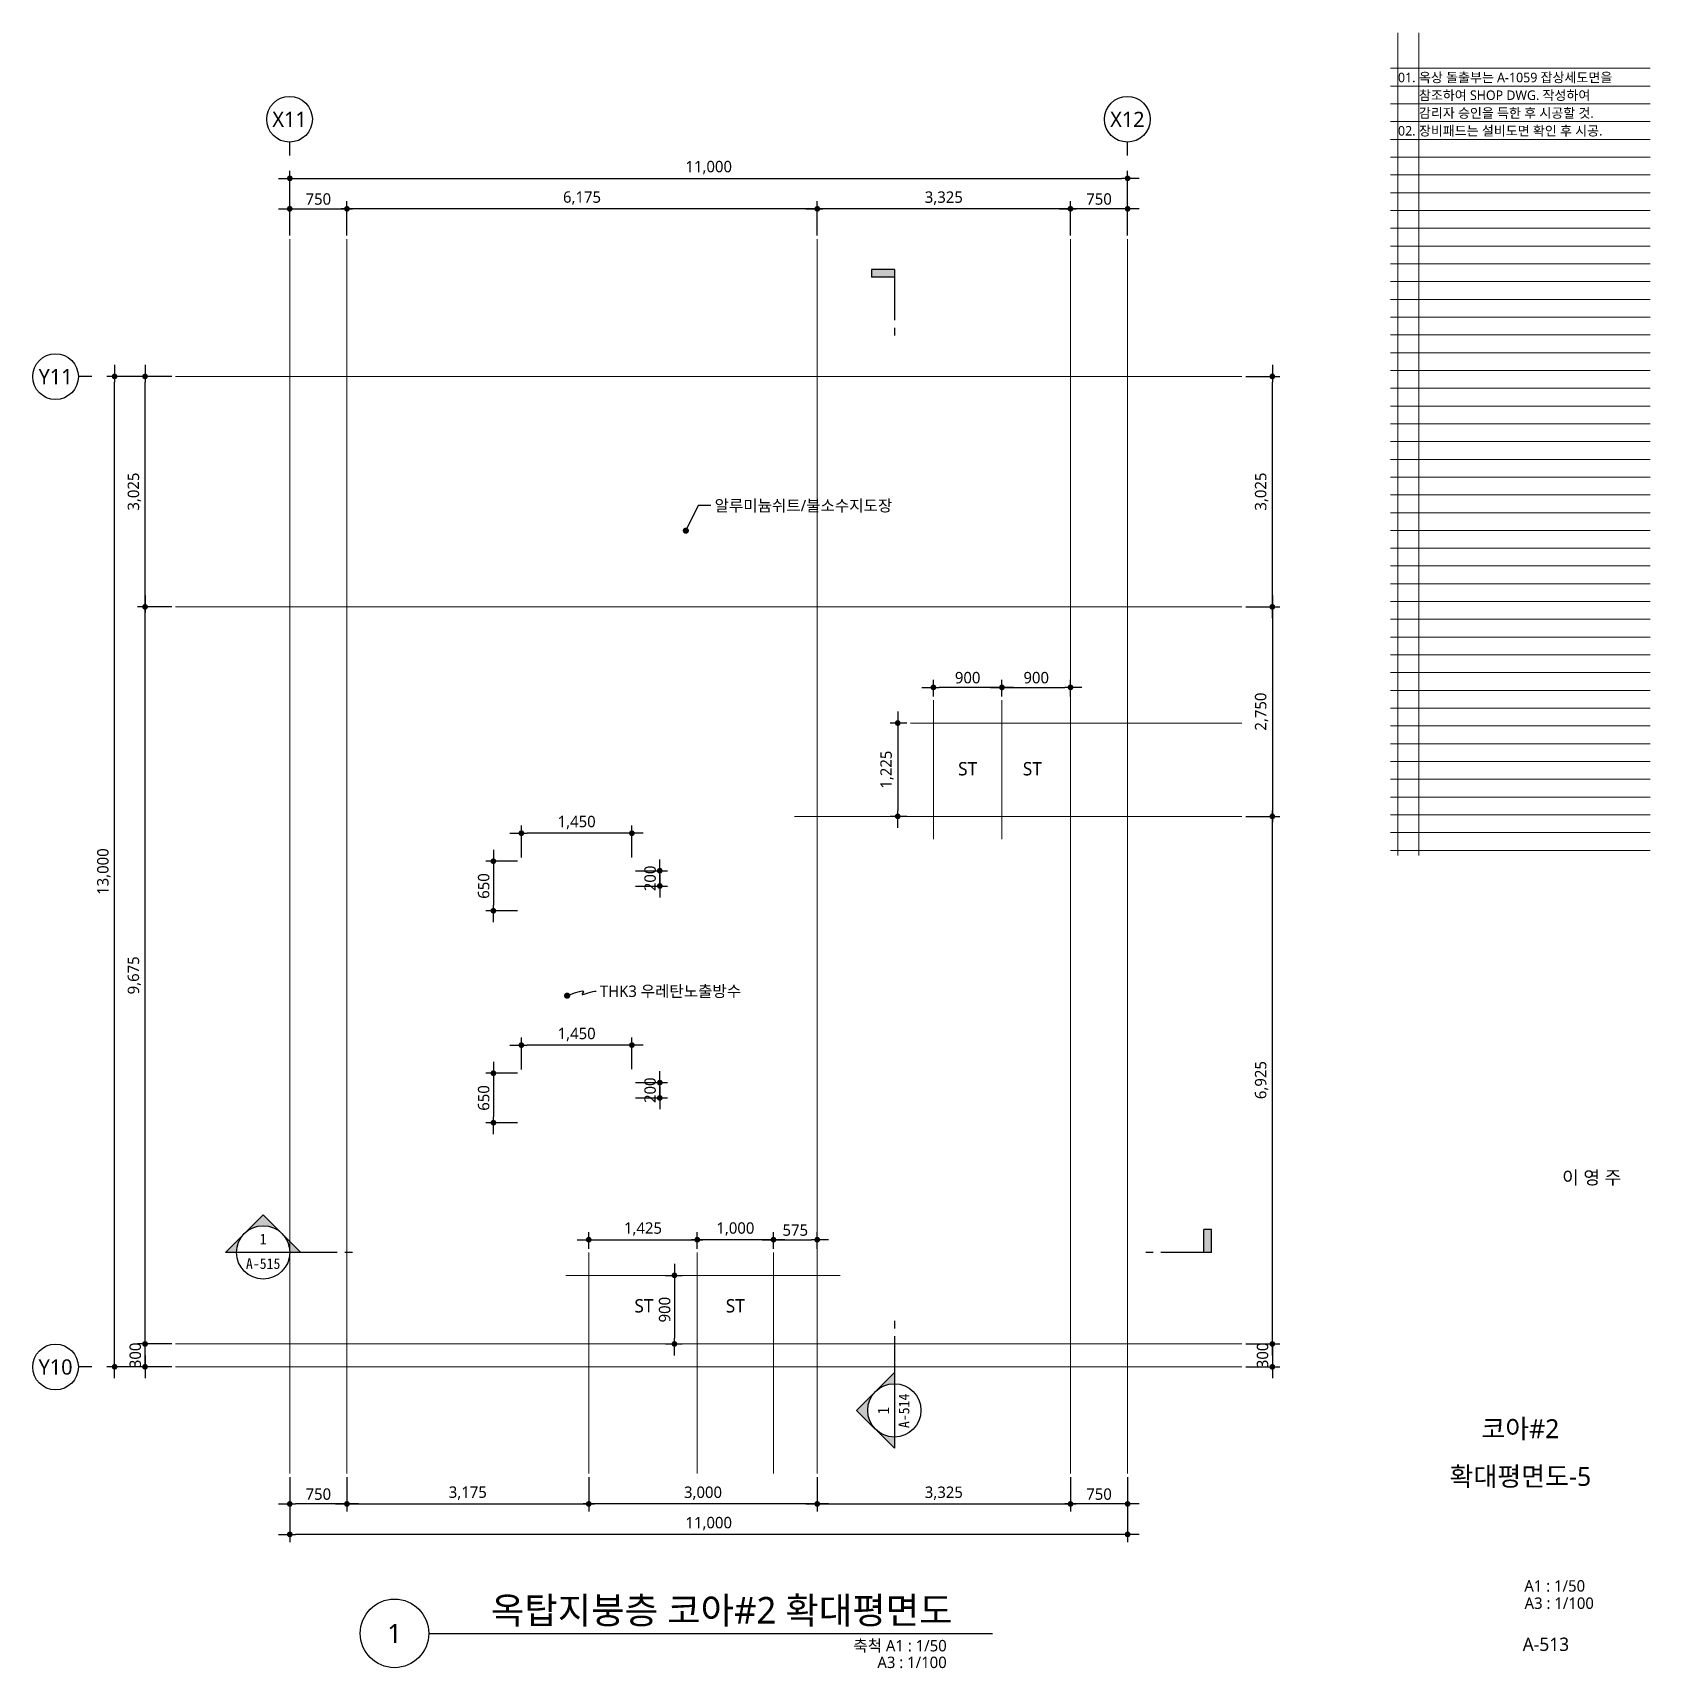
# Model space of a CAD drawing. Header units: millimetres. Extents: x 3320976 to 3527701, y 1183647 to 1243117.
# Drawn here: x 3506464 to 3527701, y 1183647 to 1205117 of the extents above; entities that cross this region are included whole.
import ezdxf
from ezdxf.enums import TextEntityAlignment as Align

# ---------------------------------------------------------------- set-up
doc = ezdxf.new("R2010")
doc.units = ezdxf.units.MM
doc.header["$MEASUREMENT"] = 0
doc.linetypes.add('CEN', pattern=[62, 60, -1, 0, -1])
doc.layers.get('0').update_dxf_attribs({"linetype": 'CONTINUOUS'})
for name, color, linetype, lineweight in [('A-AXIS-BUBL', 7, 'CONTINUOUS', 25), ('A-BORD-TEXT', 3, 'CONTINUOUS', 25), ('A-CNTL', 1, 'CEN', 15), ('A-DIMS', 7, 'CONTINUOUS', 25), ('A-MKXS-LEAD', 7, 'CONTINUOUS', 25), ('A-MKXS-MAK1', 3, 'CONTINUOUS', 25), ('A-MKXS-TEXT1', 3, 'CONTINUOUS', 25), ('A-MKXS-TEXT2', 7, 'CONTINUOUS', 25), ('A-MKXX-NAME', 3, 'CONTINUOUS', 25), ('A-XXXX-SYMB', 7, 'CONTINUOUS', 25), ('A-XXXX-TXT1', 3, 'CONTINUOUS', 25), ('A-XXXX-TXT2', 3, 'CONTINUOUS', 25)]:
    doc.layers.add(name, color=color, linetype=linetype, lineweight=lineweight)
doc.layers.add('A-XXXX-NPLT', color=144, linetype='CONTINUOUS', lineweight=15, plot=False)
doc.styles.add('HY울릉도L', font='')
doc.styles.add('돋움체', font='')
doc.styles.add('맑은 고딕', font='malgun.ttf')
doc.styles.add('맑은고딕', font='malgun.ttf')
doc.styles.get('HY울릉도L').set_extended_font_data('HYwulM')
doc.styles.get('돋움체').set_extended_font_data('DotumChe')
doc.dimstyles.new('CDIM', dxfattribs={"dimtxt": 3, "dimasz": 1.5, "dimexe": 2, "dimexo": 1, "dimgap": 1, "dimtad": 1, "dimdec": 0, "dimrnd": 0.5, "dimzin": 0, "dimdsep": 32, "dimlunit": 6, "dimtxsty": 'HY울릉도L', "dimblk1": '_CIDOT', "dimblk2": '_CIDOT', "dimsah": 1, "dimcen": 5.5, "dimclrd": 2, "dimclre": 2, "dimclrt": 7, "dimadec": 0, "dimazin": 0, "dimtfac": 1, "dimtdec": 0, "dimtix": 1, "dimtmove": 2, "dimatfit": 1, "dimldrblk": '_CIDOT', "dimfxl": 1, "dimtolj": 1, "dimtzin": 0, "dimlwd": -1, "dimarcsym": 0})

# ---------------------------------------------------------------- blocks, each defined once
blk = doc.blocks.new('_CIDOT')
at = {"color": 0, "linetype": 'ByBlock'}
blk.add_line((2, 0), (-1, 0), dxfattribs=at)
at = {"color": 0, "linetype": 'ByBlock', "const_width": 0.5}
blk.add_lwpolyline([(-0.25, 0, 1), (0.25, 0, 1)], format="xyb", close=True, dxfattribs=at)
blk = doc.blocks.new('*D541')
at = {"layer": 'A-DIMS', "lineweight": -2, "transparency": 16777216}
for p, q in [((3515189, 1189155), (3515189, 1189373)), ((3516189, 1189155), (3516189, 1189373))]:
    blk.add_line(p, q, dxfattribs=at)
at = {"layer": 'A-DIMS', "transparency": 16777216}
blk.add_line((3516114, 1189273), (3515264, 1189273), dxfattribs=at)
at = {"layer": 'A-DIMS', "transparency": 16777216, "xscale": 75, "yscale": 75, "zscale": 75, "rotation": 180}
blk.add_blockref('_CIDOT', (3515189, 1189273), dxfattribs=at)
at = {"layer": 'A-DIMS', "transparency": 16777216, "xscale": 75, "yscale": 75, "zscale": 75}
blk.add_blockref('_CIDOT', (3516189, 1189273), dxfattribs=at)
at = {"layer": 'A-DIMS', "color": 3, "transparency": 16777216, "insert": (3515689, 1189413), "char_height": 150, "attachment_point": 5, "style": '맑은고딕'}
blk.add_mtext('\\A1;1,000', dxfattribs=at)
blk = doc.blocks.new('*D542')
at = {"layer": 'A-DIMS', "lineweight": -2, "transparency": 16777216}
for p, q in [((3513764, 1189155), (3513764, 1189373)), ((3515189, 1189155), (3515189, 1189373))]:
    blk.add_line(p, q, dxfattribs=at)
at = {"layer": 'A-DIMS', "transparency": 16777216}
blk.add_line((3513839, 1189273), (3515114, 1189273), dxfattribs=at)
at = {"layer": 'A-DIMS', "transparency": 16777216, "xscale": 75, "yscale": 75, "zscale": 75, "rotation": 180}
blk.add_blockref('_CIDOT', (3513764, 1189273), dxfattribs=at)
at = {"layer": 'A-DIMS', "transparency": 16777216, "xscale": 75, "yscale": 75, "zscale": 75}
blk.add_blockref('_CIDOT', (3515189, 1189273), dxfattribs=at)
at = {"layer": 'A-DIMS', "color": 3, "transparency": 16777216, "insert": (3514476, 1189413), "char_height": 150, "attachment_point": 5, "style": '맑은고딕'}
blk.add_mtext('\\A1;1,425', dxfattribs=at)
blk = doc.blocks.new('*D543')
at = {"layer": 'A-DIMS', "lineweight": -2, "transparency": 16777216}
for p, q in [((3516189, 1189155), (3516189, 1189373)), ((3516764, 1189155), (3516764, 1189373))]:
    blk.add_line(p, q, dxfattribs=at)
at = {"layer": 'A-DIMS', "transparency": 16777216}
blk.add_line((3516264, 1189273), (3516689, 1189273), dxfattribs=at)
at = {"layer": 'A-DIMS', "transparency": 16777216, "xscale": 75, "yscale": 75, "zscale": 75, "rotation": 180}
blk.add_blockref('_CIDOT', (3516189, 1189273), dxfattribs=at)
at = {"layer": 'A-DIMS', "transparency": 16777216, "xscale": 75, "yscale": 75, "zscale": 75}
blk.add_blockref('_CIDOT', (3516764, 1189273), dxfattribs=at)
at = {"layer": 'A-DIMS', "color": 3, "transparency": 16777216, "insert": (3516476, 1189399), "char_height": 150, "attachment_point": 5, "style": '맑은고딕'}
blk.add_mtext('\\A1;575', dxfattribs=at)
blk = doc.blocks.new('*D544')
at = {"layer": 'A-DIMS', "lineweight": -2, "transparency": 16777216}
for p, q in [((3518289, 1196405), (3518289, 1196623)), ((3519189, 1196405), (3519189, 1196623))]:
    blk.add_line(p, q, dxfattribs=at)
at = {"layer": 'A-DIMS', "transparency": 16777216}
blk.add_line((3519114, 1196523), (3518364, 1196523), dxfattribs=at)
at = {"layer": 'A-DIMS', "transparency": 16777216, "xscale": 75, "yscale": 75, "zscale": 75, "rotation": 180}
blk.add_blockref('_CIDOT', (3518289, 1196523), dxfattribs=at)
at = {"layer": 'A-DIMS', "transparency": 16777216, "xscale": 75, "yscale": 75, "zscale": 75}
blk.add_blockref('_CIDOT', (3519189, 1196523), dxfattribs=at)
at = {"layer": 'A-DIMS', "color": 3, "transparency": 16777216, "insert": (3518739, 1196650), "char_height": 150, "attachment_point": 5, "style": '맑은고딕'}
blk.add_mtext('\\A1;900', dxfattribs=at)
blk = doc.blocks.new('*D545')
at = {"layer": 'A-DIMS', "lineweight": -2, "transparency": 16777216}
for p, q in [((3519189, 1196405), (3519189, 1196623)), ((3520089, 1196405), (3520089, 1196623))]:
    blk.add_line(p, q, dxfattribs=at)
at = {"layer": 'A-DIMS', "transparency": 16777216}
blk.add_line((3519264, 1196523), (3520014, 1196523), dxfattribs=at)
at = {"layer": 'A-DIMS', "transparency": 16777216, "xscale": 75, "yscale": 75, "zscale": 75, "rotation": 180}
blk.add_blockref('_CIDOT', (3519189, 1196523), dxfattribs=at)
at = {"layer": 'A-DIMS', "transparency": 16777216, "xscale": 75, "yscale": 75, "zscale": 75}
blk.add_blockref('_CIDOT', (3520089, 1196523), dxfattribs=at)
at = {"layer": 'A-DIMS', "color": 3, "transparency": 16777216, "insert": (3519639, 1196650), "char_height": 150, "attachment_point": 5, "style": '맑은고딕'}
blk.add_mtext('\\A1;900', dxfattribs=at)
blk = doc.blocks.new('*D546')
at = {"layer": 'A-DIMS', "lineweight": -2, "transparency": 16777216}
for p, q in [((3517939, 1196055), (3517721, 1196055)), ((3517939, 1194830), (3517721, 1194830))]:
    blk.add_line(p, q, dxfattribs=at)
at = {"layer": 'A-DIMS', "transparency": 16777216}
blk.add_line((3517821, 1195980), (3517821, 1194905), dxfattribs=at)
at = {"layer": 'A-DIMS', "transparency": 16777216, "xscale": 75, "yscale": 75, "zscale": 75}
for p, rotation in [((3517821, 1196055), 90), ((3517821, 1194830), 270)]:
    blk.add_blockref('_CIDOT', p, dxfattribs=dict(at, rotation=rotation))
at = {"layer": 'A-DIMS', "color": 3, "transparency": 16777216, "insert": (3517681, 1195443), "char_height": 150, "attachment_point": 5, "rotation": 90, "style": '맑은고딕'}
blk.add_mtext('\\A1;1,225', dxfattribs=at)
blk = doc.blocks.new('*D547')
at = {"layer": 'A-DIMS', "lineweight": -2, "transparency": 16777216}
for p, q in [((3514771, 1188805), (3514989, 1188805)), ((3514771, 1187905), (3514989, 1187905))]:
    blk.add_line(p, q, dxfattribs=at)
at = {"layer": 'A-DIMS', "transparency": 16777216}
blk.add_line((3514889, 1188730), (3514889, 1187980), dxfattribs=at)
at = {"layer": 'A-DIMS', "transparency": 16777216, "xscale": 75, "yscale": 75, "zscale": 75}
for p, rotation in [((3514889, 1188805), 90), ((3514889, 1187905), 270)]:
    blk.add_blockref('_CIDOT', p, dxfattribs=dict(at, rotation=rotation))
at = {"layer": 'A-DIMS', "color": 3, "transparency": 16777216, "insert": (3514761, 1188355), "char_height": 150, "attachment_point": 5, "rotation": 90, "style": '맑은고딕'}
blk.add_mtext('\\A1;900', dxfattribs=at)
blk = doc.blocks.new('CORE 2- 단면')
at = {"layer": 'A-MKXS-MAK1'}
h = blk.add_hatch(color=256, dxfattribs=at)
h.paths.add_polyline_path([(5095, 12859), (4847, 12611, 0.414214), (4847, 13106)])
h.paths.add_polyline_path([(4847, 12611), (4600, 12364), (4600, 12509, 0.198912)])
h.paths.add_polyline_path([(4847, 13106, 0.198912), (4600, 13209), (4600, 13354)])
for points in [[(537, 10486), (437, 10486), (437, 10786), (537, 10786)], [(4900, -2015), (4900, -2115), (4600, -2115), (4600, -2015)]]:
    blk.add_hatch(color=256, dxfattribs=at).paths.add_polyline_path(points)
h = blk.add_hatch(color=256, dxfattribs=at)
h.paths.add_polyline_path([(12887, 10291), (12639, 10538, 0.414214), (13134, 10538)])
h.paths.add_polyline_path([(12639, 10538), (12392, 10786), (12537, 10786, 0.198912)])
h.paths.add_polyline_path([(13134, 10538, 0.198912), (13237, 10786), (13382, 10786)])
for p, q in [((4600, 13354), (5095, 12859)), ((4600, 11886), (4600, 13354)), ((4600, 12364), (5095, 12859)), ((4600, 11686), (4600, 11786)), ((437, 10786), (1100, 10786)), ((437, 10786), (437, 10486)), ((537, 10786), (537, 10486)), ((1200, 10786), (1300, 10786)), ((11714, 10786), (11814, 10786)), ((11914, 10786), (13382, 10786)), ((12392, 10786), (12887, 10291)), ((13382, 10786), (12887, 10291)), ((437, 10486), (537, 10486)), ((4600, -1352), (4600, -1252)), ((4600, -2115), (4600, -1452)), ((4600, -2015), (4900, -2015)), ((4600, -2115), (4900, -2115)), ((4900, -2115), (4900, -2015))]:
    blk.add_line(p, q, dxfattribs=at)
for centre in [(4600, 12859), (12887, 10786)]:
    blk.add_circle(centre, 350, dxfattribs=at)
at = {"layer": 'A-MKXS-TEXT2', "style": '돋움체'}
for s, height, rotation, p in [('A-514', 140, 270, (4472, 12866)), ('1', 150, 270, (4744, 12863)), ('A-515', 140, 180, (12887, 10934)), ('1', 140, 180, (12887, 10611))]:
    blk.add_text(s, height=height, rotation=rotation, dxfattribs=at).set_placement(p, align=Align.MIDDLE)
blk = doc.blocks.new('*D566')
at = {"layer": 'A-DIMS', "lineweight": -2, "transparency": 16777216}
for p, q in [((3509839, 1202455), (3509839, 1203305)), ((3520839, 1202455), (3520839, 1203305))]:
    blk.add_line(p, q, dxfattribs=at)
at = {"layer": 'A-DIMS', "transparency": 16777216}
blk.add_line((3509914, 1203205), (3520764, 1203205), dxfattribs=at)
at = {"layer": 'A-DIMS', "transparency": 16777216, "xscale": 75, "yscale": 75, "zscale": 75, "rotation": 180}
blk.add_blockref('_CIDOT', (3509839, 1203205), dxfattribs=at)
at = {"layer": 'A-DIMS', "transparency": 16777216, "xscale": 75, "yscale": 75, "zscale": 75}
blk.add_blockref('_CIDOT', (3520839, 1203205), dxfattribs=at)
at = {"layer": 'A-DIMS', "color": 3, "transparency": 16777216, "insert": (3515339, 1203346), "char_height": 150, "attachment_point": 5, "style": '맑은고딕'}
blk.add_mtext('\\A1;11,000', dxfattribs=at)
blk = doc.blocks.new('*D567')
at = {"layer": 'A-DIMS', "lineweight": -2, "transparency": 16777216}
for p, q in [((3509839, 1202455), (3509839, 1202905)), ((3510589, 1202455), (3510589, 1202905))]:
    blk.add_line(p, q, dxfattribs=at)
at = {"layer": 'A-DIMS', "transparency": 16777216}
blk.add_line((3509914, 1202805), (3510514, 1202805), dxfattribs=at)
at = {"layer": 'A-DIMS', "transparency": 16777216, "xscale": 75, "yscale": 75, "zscale": 75, "rotation": 180}
blk.add_blockref('_CIDOT', (3509839, 1202805), dxfattribs=at)
at = {"layer": 'A-DIMS', "transparency": 16777216, "xscale": 75, "yscale": 75, "zscale": 75}
blk.add_blockref('_CIDOT', (3510589, 1202805), dxfattribs=at)
at = {"layer": 'A-DIMS', "color": 3, "transparency": 16777216, "insert": (3510214, 1202933), "char_height": 150, "attachment_point": 5, "style": '맑은고딕'}
blk.add_mtext('\\A1;750', dxfattribs=at)
blk = doc.blocks.new('*D568')
at = {"layer": 'A-DIMS', "lineweight": -2, "transparency": 16777216}
for p, q in [((3508289, 1200605), (3507439, 1200605)), ((3508289, 1187605), (3507439, 1187605))]:
    blk.add_line(p, q, dxfattribs=at)
at = {"layer": 'A-DIMS', "transparency": 16777216}
blk.add_line((3507539, 1187680), (3507539, 1200530), dxfattribs=at)
at = {"layer": 'A-DIMS', "transparency": 16777216, "xscale": 75, "yscale": 75, "zscale": 75}
for p, rotation in [((3507539, 1200605), 90), ((3507539, 1187605), 270)]:
    blk.add_blockref('_CIDOT', p, dxfattribs=dict(at, rotation=rotation))
at = {"layer": 'A-DIMS', "color": 3, "transparency": 16777216, "insert": (3507398, 1194105), "char_height": 150, "attachment_point": 5, "rotation": 90, "style": '맑은고딕'}
blk.add_mtext('\\A1;13,000', dxfattribs=at)
blk = doc.blocks.new('*D569')
at = {"layer": 'A-DIMS', "lineweight": -2, "transparency": 16777216}
for p, q in [((3522389, 1200605), (3522839, 1200605)), ((3522389, 1197580), (3522839, 1197580))]:
    blk.add_line(p, q, dxfattribs=at)
at = {"layer": 'A-DIMS', "transparency": 16777216}
blk.add_line((3522739, 1197655), (3522739, 1200530), dxfattribs=at)
at = {"layer": 'A-DIMS', "transparency": 16777216, "xscale": 75, "yscale": 75, "zscale": 75}
for p, rotation in [((3522739, 1200605), 90), ((3522739, 1197580), 270)]:
    blk.add_blockref('_CIDOT', p, dxfattribs=dict(at, rotation=rotation))
at = {"layer": 'A-DIMS', "color": 3, "transparency": 16777216, "insert": (3522599, 1199093), "char_height": 150, "attachment_point": 5, "rotation": 90, "style": '맑은고딕'}
blk.add_mtext('\\A1;3,025', dxfattribs=at)
blk = doc.blocks.new('*D570')
at = {"layer": 'A-DIMS', "lineweight": -2, "transparency": 16777216}
for p, q in [((3508289, 1187905), (3507839, 1187905)), ((3508289, 1187605), (3507839, 1187605))]:
    blk.add_line(p, q, dxfattribs=at)
at = {"layer": 'A-DIMS', "transparency": 16777216}
for p, q in [((3507939, 1187980), (3507939, 1188055)), ((3507939, 1187605), (3507939, 1187905)), ((3507939, 1187530), (3507939, 1187455))]:
    blk.add_line(p, q, dxfattribs=at)
at = {"layer": 'A-DIMS', "transparency": 16777216, "xscale": 75, "yscale": 75, "zscale": 75}
for p, rotation in [((3507939, 1187905), 270), ((3507939, 1187605), 90)]:
    blk.add_blockref('_CIDOT', p, dxfattribs=dict(at, rotation=rotation))
at = {"layer": 'A-DIMS', "color": 3, "transparency": 16777216, "insert": (3507811, 1187755), "char_height": 150, "attachment_point": 5, "rotation": 90, "style": '맑은고딕'}
blk.add_mtext('\\A1;300', dxfattribs=at)
blk = doc.blocks.new('*D571')
at = {"layer": 'A-DIMS', "lineweight": -2, "transparency": 16777216}
for p, q in [((3508289, 1200605), (3507839, 1200605)), ((3508289, 1197580), (3507839, 1197580))]:
    blk.add_line(p, q, dxfattribs=at)
at = {"layer": 'A-DIMS', "transparency": 16777216}
blk.add_line((3507939, 1197655), (3507939, 1200530), dxfattribs=at)
at = {"layer": 'A-DIMS', "transparency": 16777216, "xscale": 75, "yscale": 75, "zscale": 75}
for p, rotation in [((3507939, 1200605), 90), ((3507939, 1197580), 270)]:
    blk.add_blockref('_CIDOT', p, dxfattribs=dict(at, rotation=rotation))
at = {"layer": 'A-DIMS', "color": 3, "transparency": 16777216, "insert": (3507799, 1199093), "char_height": 150, "attachment_point": 5, "rotation": 90, "style": '맑은고딕'}
blk.add_mtext('\\A1;3,025', dxfattribs=at)
blk = doc.blocks.new('*D572')
at = {"layer": 'A-DIMS', "lineweight": -2, "transparency": 16777216}
for p, q in [((3509839, 1186155), (3509839, 1185705)), ((3510589, 1186155), (3510589, 1185705))]:
    blk.add_line(p, q, dxfattribs=at)
at = {"layer": 'A-DIMS', "transparency": 16777216}
blk.add_line((3510514, 1185805), (3509914, 1185805), dxfattribs=at)
at = {"layer": 'A-DIMS', "transparency": 16777216, "xscale": 75, "yscale": 75, "zscale": 75, "rotation": 180}
blk.add_blockref('_CIDOT', (3509839, 1185805), dxfattribs=at)
at = {"layer": 'A-DIMS', "transparency": 16777216, "xscale": 75, "yscale": 75, "zscale": 75}
blk.add_blockref('_CIDOT', (3510589, 1185805), dxfattribs=at)
at = {"layer": 'A-DIMS', "color": 3, "transparency": 16777216, "insert": (3510214, 1185933), "char_height": 150, "attachment_point": 5, "style": '맑은고딕'}
blk.add_mtext('\\A1;750', dxfattribs=at)
blk = doc.blocks.new('*D573')
at = {"layer": 'A-DIMS', "lineweight": -2, "transparency": 16777216}
for p, q in [((3520089, 1186155), (3520089, 1185705)), ((3520839, 1186155), (3520839, 1185705))]:
    blk.add_line(p, q, dxfattribs=at)
at = {"layer": 'A-DIMS', "transparency": 16777216}
blk.add_line((3520764, 1185805), (3520164, 1185805), dxfattribs=at)
at = {"layer": 'A-DIMS', "transparency": 16777216, "xscale": 75, "yscale": 75, "zscale": 75, "rotation": 180}
blk.add_blockref('_CIDOT', (3520089, 1185805), dxfattribs=at)
at = {"layer": 'A-DIMS', "transparency": 16777216, "xscale": 75, "yscale": 75, "zscale": 75}
blk.add_blockref('_CIDOT', (3520839, 1185805), dxfattribs=at)
at = {"layer": 'A-DIMS', "color": 3, "transparency": 16777216, "insert": (3520464, 1185933), "char_height": 150, "attachment_point": 5, "style": '맑은고딕'}
blk.add_mtext('\\A1;750', dxfattribs=at)
blk = doc.blocks.new('*D574')
at = {"layer": 'A-DIMS', "lineweight": -2, "transparency": 16777216}
for p, q in [((3516764, 1186155), (3516764, 1185705)), ((3520089, 1186155), (3520089, 1185705))]:
    blk.add_line(p, q, dxfattribs=at)
at = {"layer": 'A-DIMS', "transparency": 16777216}
blk.add_line((3516839, 1185805), (3520014, 1185805), dxfattribs=at)
at = {"layer": 'A-DIMS', "transparency": 16777216, "xscale": 75, "yscale": 75, "zscale": 75, "rotation": 180}
blk.add_blockref('_CIDOT', (3516764, 1185805), dxfattribs=at)
at = {"layer": 'A-DIMS', "transparency": 16777216, "xscale": 75, "yscale": 75, "zscale": 75}
blk.add_blockref('_CIDOT', (3520089, 1185805), dxfattribs=at)
at = {"layer": 'A-DIMS', "color": 3, "transparency": 16777216, "insert": (3518426, 1185945), "char_height": 150, "attachment_point": 5, "style": '맑은고딕'}
blk.add_mtext('\\A1;3,325', dxfattribs=at)
blk = doc.blocks.new('*D575')
at = {"layer": 'A-DIMS', "lineweight": -2, "transparency": 16777216}
for p, q in [((3510589, 1186155), (3510589, 1185705)), ((3513764, 1186155), (3513764, 1185705))]:
    blk.add_line(p, q, dxfattribs=at)
at = {"layer": 'A-DIMS', "transparency": 16777216}
blk.add_line((3510664, 1185805), (3513689, 1185805), dxfattribs=at)
at = {"layer": 'A-DIMS', "transparency": 16777216, "xscale": 75, "yscale": 75, "zscale": 75, "rotation": 180}
blk.add_blockref('_CIDOT', (3510589, 1185805), dxfattribs=at)
at = {"layer": 'A-DIMS', "transparency": 16777216, "xscale": 75, "yscale": 75, "zscale": 75}
blk.add_blockref('_CIDOT', (3513764, 1185805), dxfattribs=at)
at = {"layer": 'A-DIMS', "color": 3, "transparency": 16777216, "insert": (3512176, 1185946), "char_height": 150, "attachment_point": 5, "style": '맑은고딕'}
blk.add_mtext('\\A1;3,175', dxfattribs=at)
blk = doc.blocks.new('*D576')
at = {"layer": 'A-DIMS', "lineweight": -2, "transparency": 16777216}
for p, q in [((3522389, 1197580), (3522839, 1197580)), ((3522389, 1194830), (3522839, 1194830))]:
    blk.add_line(p, q, dxfattribs=at)
at = {"layer": 'A-DIMS', "transparency": 16777216}
blk.add_line((3522739, 1197505), (3522739, 1194905), dxfattribs=at)
at = {"layer": 'A-DIMS', "transparency": 16777216, "xscale": 75, "yscale": 75, "zscale": 75}
for p, rotation in [((3522739, 1197580), 90), ((3522739, 1194830), 270)]:
    blk.add_blockref('_CIDOT', p, dxfattribs=dict(at, rotation=rotation))
at = {"layer": 'A-DIMS', "color": 3, "transparency": 16777216, "insert": (3522599, 1196205), "char_height": 150, "attachment_point": 5, "rotation": 90, "style": '맑은고딕'}
blk.add_mtext('\\A1;2,750', dxfattribs=at)
blk = doc.blocks.new('*D577')
at = {"layer": 'A-DIMS', "lineweight": -2, "transparency": 16777216}
for p, q in [((3522389, 1194830), (3522839, 1194830)), ((3522389, 1187905), (3522839, 1187905))]:
    blk.add_line(p, q, dxfattribs=at)
at = {"layer": 'A-DIMS', "transparency": 16777216}
blk.add_line((3522739, 1187980), (3522739, 1194755), dxfattribs=at)
at = {"layer": 'A-DIMS', "transparency": 16777216, "xscale": 75, "yscale": 75, "zscale": 75}
for p, rotation in [((3522739, 1194830), 90), ((3522739, 1187905), 270)]:
    blk.add_blockref('_CIDOT', p, dxfattribs=dict(at, rotation=rotation))
at = {"layer": 'A-DIMS', "color": 3, "transparency": 16777216, "insert": (3522599, 1191368), "char_height": 150, "attachment_point": 5, "rotation": 90, "style": '맑은고딕'}
blk.add_mtext('\\A1;6,925', dxfattribs=at)
blk = doc.blocks.new('*D578')
at = {"layer": 'A-DIMS', "lineweight": -2, "transparency": 16777216}
for p, q in [((3522389, 1187905), (3522839, 1187905)), ((3522389, 1187605), (3522839, 1187605))]:
    blk.add_line(p, q, dxfattribs=at)
at = {"layer": 'A-DIMS', "transparency": 16777216}
for p, q in [((3522739, 1187980), (3522739, 1188055)), ((3522739, 1187905), (3522739, 1187605)), ((3522739, 1187530), (3522739, 1187455))]:
    blk.add_line(p, q, dxfattribs=at)
at = {"layer": 'A-DIMS', "transparency": 16777216, "xscale": 75, "yscale": 75, "zscale": 75}
for p, rotation in [((3522739, 1187905), 270), ((3522739, 1187605), 90)]:
    blk.add_blockref('_CIDOT', p, dxfattribs=dict(at, rotation=rotation))
at = {"layer": 'A-DIMS', "color": 3, "transparency": 16777216, "insert": (3522611, 1187755), "char_height": 150, "attachment_point": 5, "rotation": 90, "style": '맑은고딕'}
blk.add_mtext('\\A1;300', dxfattribs=at)
blk = doc.blocks.new('*D579')
at = {"layer": 'A-DIMS', "lineweight": -2, "transparency": 16777216}
for p, q in [((3508289, 1197580), (3507839, 1197580)), ((3508289, 1187905), (3507839, 1187905))]:
    blk.add_line(p, q, dxfattribs=at)
at = {"layer": 'A-DIMS', "transparency": 16777216}
blk.add_line((3507939, 1187980), (3507939, 1197505), dxfattribs=at)
at = {"layer": 'A-DIMS', "transparency": 16777216, "xscale": 75, "yscale": 75, "zscale": 75}
for p, rotation in [((3507939, 1197580), 90), ((3507939, 1187905), 270)]:
    blk.add_blockref('_CIDOT', p, dxfattribs=dict(at, rotation=rotation))
at = {"layer": 'A-DIMS', "color": 3, "transparency": 16777216, "insert": (3507799, 1192743), "char_height": 150, "attachment_point": 5, "rotation": 90, "style": '맑은고딕'}
blk.add_mtext('\\A1;9,675', dxfattribs=at)
blk = doc.blocks.new('*D580')
at = {"layer": 'A-DIMS', "lineweight": -2, "transparency": 16777216}
for p, q in [((3513764, 1186155), (3513764, 1185705)), ((3516764, 1186155), (3516764, 1185705))]:
    blk.add_line(p, q, dxfattribs=at)
at = {"layer": 'A-DIMS', "transparency": 16777216}
blk.add_line((3516689, 1185805), (3513839, 1185805), dxfattribs=at)
at = {"layer": 'A-DIMS', "transparency": 16777216, "xscale": 75, "yscale": 75, "zscale": 75, "rotation": 180}
blk.add_blockref('_CIDOT', (3513764, 1185805), dxfattribs=at)
at = {"layer": 'A-DIMS', "transparency": 16777216, "xscale": 75, "yscale": 75, "zscale": 75}
blk.add_blockref('_CIDOT', (3516764, 1185805), dxfattribs=at)
at = {"layer": 'A-DIMS', "color": 3, "transparency": 16777216, "insert": (3515264, 1185945), "char_height": 150, "attachment_point": 5, "style": '맑은고딕'}
blk.add_mtext('\\A1;3,000', dxfattribs=at)
blk = doc.blocks.new('*D581')
at = {"layer": 'A-DIMS', "lineweight": -2, "transparency": 16777216}
for p, q in [((3520089, 1202455), (3520089, 1202905)), ((3520839, 1202455), (3520839, 1202905))]:
    blk.add_line(p, q, dxfattribs=at)
at = {"layer": 'A-DIMS', "transparency": 16777216}
blk.add_line((3520764, 1202805), (3520164, 1202805), dxfattribs=at)
at = {"layer": 'A-DIMS', "transparency": 16777216, "xscale": 75, "yscale": 75, "zscale": 75, "rotation": 180}
blk.add_blockref('_CIDOT', (3520089, 1202805), dxfattribs=at)
at = {"layer": 'A-DIMS', "transparency": 16777216, "xscale": 75, "yscale": 75, "zscale": 75}
blk.add_blockref('_CIDOT', (3520839, 1202805), dxfattribs=at)
at = {"layer": 'A-DIMS', "color": 3, "transparency": 16777216, "insert": (3520464, 1202933), "char_height": 150, "attachment_point": 5, "style": '맑은고딕'}
blk.add_mtext('\\A1;750', dxfattribs=at)
blk = doc.blocks.new('*D582')
at = {"layer": 'A-DIMS', "lineweight": -2, "transparency": 16777216}
for p, q in [((3516764, 1202455), (3516764, 1202905)), ((3520089, 1202455), (3520089, 1202905))]:
    blk.add_line(p, q, dxfattribs=at)
at = {"layer": 'A-DIMS', "transparency": 16777216}
blk.add_line((3520014, 1202805), (3516839, 1202805), dxfattribs=at)
at = {"layer": 'A-DIMS', "transparency": 16777216, "xscale": 75, "yscale": 75, "zscale": 75, "rotation": 180}
blk.add_blockref('_CIDOT', (3516764, 1202805), dxfattribs=at)
at = {"layer": 'A-DIMS', "transparency": 16777216, "xscale": 75, "yscale": 75, "zscale": 75}
blk.add_blockref('_CIDOT', (3520089, 1202805), dxfattribs=at)
at = {"layer": 'A-DIMS', "color": 3, "transparency": 16777216, "insert": (3518426, 1202945), "char_height": 150, "attachment_point": 5, "style": '맑은고딕'}
blk.add_mtext('\\A1;3,325', dxfattribs=at)
blk = doc.blocks.new('*D583')
at = {"layer": 'A-DIMS', "lineweight": -2, "transparency": 16777216}
for p, q in [((3510589, 1202455), (3510589, 1202905)), ((3516764, 1202455), (3516764, 1202905))]:
    blk.add_line(p, q, dxfattribs=at)
at = {"layer": 'A-DIMS', "transparency": 16777216}
blk.add_line((3516689, 1202805), (3510664, 1202805), dxfattribs=at)
at = {"layer": 'A-DIMS', "transparency": 16777216, "xscale": 75, "yscale": 75, "zscale": 75, "rotation": 180}
blk.add_blockref('_CIDOT', (3510589, 1202805), dxfattribs=at)
at = {"layer": 'A-DIMS', "transparency": 16777216, "xscale": 75, "yscale": 75, "zscale": 75}
blk.add_blockref('_CIDOT', (3516764, 1202805), dxfattribs=at)
at = {"layer": 'A-DIMS', "color": 3, "transparency": 16777216, "insert": (3513676, 1202946), "char_height": 150, "attachment_point": 5, "style": '맑은고딕'}
blk.add_mtext('\\A1;6,175', dxfattribs=at)
blk = doc.blocks.new('*D584')
at = {"layer": 'A-DIMS', "lineweight": -2, "transparency": 16777216}
for p, q in [((3509839, 1186155), (3509839, 1185305)), ((3520839, 1186155), (3520839, 1185305))]:
    blk.add_line(p, q, dxfattribs=at)
at = {"layer": 'A-DIMS', "transparency": 16777216}
blk.add_line((3520764, 1185405), (3509914, 1185405), dxfattribs=at)
at = {"layer": 'A-DIMS', "transparency": 16777216, "xscale": 75, "yscale": 75, "zscale": 75, "rotation": 180}
blk.add_blockref('_CIDOT', (3509839, 1185405), dxfattribs=at)
at = {"layer": 'A-DIMS', "transparency": 16777216, "xscale": 75, "yscale": 75, "zscale": 75}
blk.add_blockref('_CIDOT', (3520839, 1185405), dxfattribs=at)
at = {"layer": 'A-DIMS', "color": 3, "transparency": 16777216, "insert": (3515339, 1185546), "char_height": 150, "attachment_point": 5, "style": '맑은고딕'}
blk.add_mtext('\\A1;11,000', dxfattribs=at)
blk = doc.blocks.new('*D609')
at = {"layer": 'A-DIMS', "lineweight": -2, "transparency": 16777216}
for p, q in [((3512880, 1194291), (3512880, 1194709)), ((3514330, 1194291), (3514330, 1194709))]:
    blk.add_line(p, q, dxfattribs=at)
at = {"layer": 'A-DIMS', "transparency": 16777216}
blk.add_line((3514255, 1194609), (3512955, 1194609), dxfattribs=at)
at = {"layer": 'A-DIMS', "transparency": 16777216, "xscale": 75, "yscale": 75, "zscale": 75, "rotation": 180}
blk.add_blockref('_CIDOT', (3512880, 1194609), dxfattribs=at)
at = {"layer": 'A-DIMS', "transparency": 16777216, "xscale": 75, "yscale": 75, "zscale": 75}
blk.add_blockref('_CIDOT', (3514330, 1194609), dxfattribs=at)
at = {"layer": 'A-DIMS', "color": 3, "transparency": 16777216, "insert": (3513605, 1194749), "char_height": 150, "attachment_point": 5, "style": '맑은고딕'}
blk.add_mtext('\\A1;1,450', dxfattribs=at)
blk = doc.blocks.new('*D610')
at = {"layer": 'A-DIMS', "lineweight": -2, "transparency": 16777216}
for p, q in [((3512830, 1194241), (3512412, 1194241)), ((3512830, 1193591), (3512412, 1193591))]:
    blk.add_line(p, q, dxfattribs=at)
at = {"layer": 'A-DIMS', "transparency": 16777216}
blk.add_line((3512512, 1194166), (3512512, 1193666), dxfattribs=at)
at = {"layer": 'A-DIMS', "transparency": 16777216, "xscale": 75, "yscale": 75, "zscale": 75}
for p, rotation in [((3512512, 1194241), 90), ((3512512, 1193591), 270)]:
    blk.add_blockref('_CIDOT', p, dxfattribs=dict(at, rotation=rotation))
at = {"layer": 'A-DIMS', "color": 3, "transparency": 16777216, "insert": (3512385, 1193916), "char_height": 150, "attachment_point": 5, "rotation": 90, "style": '맑은고딕'}
blk.add_mtext('\\A1;650', dxfattribs=at)
blk = doc.blocks.new('*D611')
at = {"layer": 'A-DIMS', "lineweight": -2, "transparency": 16777216}
for p, q in [((3512880, 1191509), (3512880, 1191927)), ((3514330, 1191510), (3514330, 1191927))]:
    blk.add_line(p, q, dxfattribs=at)
at = {"layer": 'A-DIMS', "transparency": 16777216}
blk.add_line((3514255, 1191827), (3512955, 1191827), dxfattribs=at)
at = {"layer": 'A-DIMS', "transparency": 16777216, "xscale": 75, "yscale": 75, "zscale": 75, "rotation": 180}
blk.add_blockref('_CIDOT', (3512880, 1191827), dxfattribs=at)
at = {"layer": 'A-DIMS', "transparency": 16777216, "xscale": 75, "yscale": 75, "zscale": 75}
blk.add_blockref('_CIDOT', (3514330, 1191827), dxfattribs=at)
at = {"layer": 'A-DIMS', "color": 3, "transparency": 16777216, "insert": (3513605, 1191967), "char_height": 150, "attachment_point": 5, "style": '맑은고딕'}
blk.add_mtext('\\A1;1,450', dxfattribs=at)
blk = doc.blocks.new('*D612')
at = {"layer": 'A-DIMS', "lineweight": -2, "transparency": 16777216}
for p, q in [((3512830, 1191459), (3512413, 1191459)), ((3512830, 1190809), (3512413, 1190809))]:
    blk.add_line(p, q, dxfattribs=at)
at = {"layer": 'A-DIMS', "transparency": 16777216}
blk.add_line((3512513, 1191384), (3512513, 1190884), dxfattribs=at)
at = {"layer": 'A-DIMS', "transparency": 16777216, "xscale": 75, "yscale": 75, "zscale": 75}
for p, rotation in [((3512513, 1191459), 90), ((3512513, 1190809), 270)]:
    blk.add_blockref('_CIDOT', p, dxfattribs=dict(at, rotation=rotation))
at = {"layer": 'A-DIMS', "color": 3, "transparency": 16777216, "insert": (3512385, 1191134), "char_height": 150, "attachment_point": 5, "rotation": 90, "style": '맑은고딕'}
blk.add_mtext('\\A1;650', dxfattribs=at)
blk = doc.blocks.new('*D614')
at = {"layer": 'A-DIMS', "transparency": 16777216}
for p, q in [((3514697, 1194191), (3514697, 1194266)), ((3514697, 1193916), (3514697, 1194116)), ((3514697, 1193841), (3514697, 1193766))]:
    blk.add_line(p, q, dxfattribs=at)
at = {"layer": 'A-DIMS', "lineweight": -2, "transparency": 16777216}
for p, q in [((3514380, 1194116), (3514797, 1194116)), ((3514380, 1193916), (3514797, 1193916))]:
    blk.add_line(p, q, dxfattribs=at)
at = {"layer": 'A-DIMS', "transparency": 16777216, "xscale": 75, "yscale": 75, "zscale": 75}
for p, rotation in [((3514697, 1194116), 270), ((3514697, 1193916), 90)]:
    blk.add_blockref('_CIDOT', p, dxfattribs=dict(at, rotation=rotation))
at = {"layer": 'A-DIMS', "color": 3, "transparency": 16777216, "insert": (3514570, 1194016), "char_height": 150, "attachment_point": 5, "rotation": 90, "style": '맑은고딕'}
blk.add_mtext('\\A1;200', dxfattribs=at)
blk = doc.blocks.new('*D615')
at = {"layer": 'A-DIMS', "lineweight": -2, "transparency": 16777216}
for p, q in [((3514380, 1191335), (3514797, 1191335)), ((3514380, 1191135), (3514797, 1191135))]:
    blk.add_line(p, q, dxfattribs=at)
at = {"layer": 'A-DIMS', "transparency": 16777216}
for p, q in [((3514697, 1191410), (3514697, 1191485)), ((3514697, 1191135), (3514697, 1191335)), ((3514697, 1191060), (3514697, 1190985))]:
    blk.add_line(p, q, dxfattribs=at)
at = {"layer": 'A-DIMS', "transparency": 16777216, "xscale": 75, "yscale": 75, "zscale": 75}
for p, rotation in [((3514697, 1191335), 270), ((3514697, 1191135), 90)]:
    blk.add_blockref('_CIDOT', p, dxfattribs=dict(at, rotation=rotation))
at = {"layer": 'A-DIMS', "color": 3, "transparency": 16777216, "insert": (3514570, 1191235), "char_height": 150, "attachment_point": 5, "rotation": 90, "style": '맑은고딕'}
blk.add_mtext('\\A1;200', dxfattribs=at)
blk = doc.blocks.new('NOTE(220317)')
at = {"layer": 'A-XXXX-NPLT'}
for p, q in [((1010649.8, 179732.7), (1010649.8, 175412.7)), ((1010759.8, 179732.7), (1010759.8, 175412.7)), ((1010609.8, 179546.1), (1011974.8, 179546.1)), ((1010609.8, 179452.7), (1011974.8, 179452.7)), ((1010609.8, 179359.4), (1011974.8, 179359.4)), ((1010609.8, 179266.1), (1011974.8, 179266.1)), ((1010609.8, 179172.7), (1011974.8, 179172.7)), ((1010609.8, 179079.4), (1011974.8, 179079.4)), ((1010609.8, 178986.1), (1011974.8, 178986.1)), ((1010609.8, 178892.7), (1011974.8, 178892.7)), ((1010609.8, 178799.4), (1011974.8, 178799.4)), ((1010609.8, 178706.1), (1011974.8, 178706.1)), ((1010609.8, 178612.7), (1011974.8, 178612.7)), ((1010609.8, 178519.4), (1011974.8, 178519.4)), ((1010609.8, 178426.1), (1011974.8, 178426.1)), ((1010609.8, 178332.7), (1011974.8, 178332.7)), ((1010609.8, 178239.4), (1011974.8, 178239.4)), ((1010609.8, 178146.1), (1011974.8, 178146.1)), ((1010609.8, 178052.7), (1011974.8, 178052.7)), ((1010609.8, 177959.4), (1011974.8, 177959.4)), ((1010609.8, 177866.1), (1011974.8, 177866.1)), ((1010609.8, 177772.7), (1011974.8, 177772.7)), ((1010609.8, 177679.4), (1011974.8, 177679.4)), ((1010609.8, 177586.1), (1011974.8, 177586.1)), ((1010609.8, 177492.7), (1011974.8, 177492.7)), ((1010609.8, 177399.4), (1011974.8, 177399.4)), ((1010609.8, 177306.1), (1011974.8, 177306.1)), ((1010609.8, 177212.7), (1011974.8, 177212.7)), ((1010609.8, 177119.4), (1011974.8, 177119.4)), ((1010609.8, 177026.1), (1011974.8, 177026.1)), ((1010609.8, 176932.7), (1011974.8, 176932.7)), ((1010609.8, 176839.4), (1011974.8, 176839.4)), ((1010609.8, 176746.1), (1011974.8, 176746.1)), ((1010609.8, 176652.7), (1011974.8, 176652.7)), ((1010609.8, 176559.4), (1011974.8, 176559.4)), ((1010609.8, 176466.1), (1011974.8, 176466.1)), ((1010609.8, 176372.7), (1011974.8, 176372.7)), ((1010609.8, 176279.4), (1011974.8, 176279.4)), ((1010609.8, 176186.1), (1011974.8, 176186.1)), ((1010609.8, 176092.7), (1011974.8, 176092.7)), ((1010609.8, 175999.4), (1011974.8, 175999.4)), ((1010609.8, 175906.1), (1011974.8, 175906.1)), ((1010609.8, 175812.7), (1011974.8, 175812.7)), ((1010609.8, 175719.4), (1011974.8, 175719.4)), ((1010609.8, 175626.1), (1011974.8, 175626.1)), ((1010609.8, 175532.7), (1011974.8, 175532.7)), ((1010609.8, 175439.4), (1011974.8, 175439.4))]:
    blk.add_line(p, q, dxfattribs=at)
blk = doc.blocks.new('NOTE_확대평면도_1')
at = {"layer": 'A-XXXX-TXT2', "style": '맑은 고딕'}
for s, p in [('01.', (7576.5, 4901.4)), ('옥상 돌출부는 A-1059 잡상세도면을', (7631.5, 4901.4)), ('참조하여 SHOP DWG. 작성하여', (7631.5, 4854.8)), ('감리자 승인을 득한 후 시공할 것.', (7631.5, 4808.1)), ('02.', (7576.5, 4761.4)), ('장비패드는 설비도면 확인 후 시공.', (7631.5, 4761.4))]:
    blk.add_text(s, height=25, dxfattribs=at).set_placement(p, align=Align.MIDDLE_LEFT)

msp = doc.modelspace()

# ---------------------------------------------------------------- linework, layer by layer
at = {"layer": 'A-AXIS-BUBL', "ltscale": 0.2}
for p, q in [((3509838.8, 1203505.4), (3509838.8, 1203680.4)), ((3520838.8, 1203505.4), (3520838.8, 1203680.4)), ((3507238.8, 1200605.4), (3507063.8, 1200605.4)), ((3507238.8, 1187605.4), (3507063.8, 1187605.4))]:
    msp.add_line(p, q, dxfattribs=at)
for centre in [(3509835.9, 1203980.4), (3520835.9, 1203980.4), (3506763.8, 1200602.5), (3506763.8, 1187602.5)]:
    msp.add_circle(centre, 300, dxfattribs=at)
at = {"layer": 'A-CNTL'}
for p, q in [((3509838.8, 1186205.4), (3509838.8, 1202405.4)), ((3510588.8, 1186205.4), (3510588.8, 1202405.4)), ((3516763.8, 1186205.4), (3516763.8, 1202405.4)), ((3520088.8, 1186205.4), (3520088.8, 1202405.4)), ((3520838.8, 1186205.4), (3520838.8, 1202405.4)), ((3508338.8, 1200605.4), (3522338.8, 1200605.4)), ((3508338.8, 1197580.4), (3522338.8, 1197580.4)), ((3518288.8, 1194530.4), (3518288.8, 1196355.4)), ((3519188.8, 1194530.4), (3519188.8, 1196355.4)), ((3517988.8, 1196055.4), (3522338.8, 1196055.4)), ((3516463.8, 1194830.4), (3522338.8, 1194830.4)), ((3513763.8, 1186205.4), (3513763.8, 1189105.4)), ((3515188.8, 1186205.4), (3515188.8, 1189105.4)), ((3516188.8, 1186205.4), (3516188.8, 1189105.4)), ((3513463.8, 1188805.4), (3517063.8, 1188805.4)), ((3508338.8, 1187905.4), (3522338.8, 1187905.4)), ((3508338.8, 1187605.4), (3522338.8, 1187605.4))]:
    msp.add_line(p, q, dxfattribs=at)
at = {"layer": 'A-MKXS-LEAD'}
for points in [[(3515366.9, 1198908.5), (3515202.8, 1198908.5), (3515202.8, 1198908.5), (3515038.8, 1198580.4), (3515038.8, 1198580.4)], [(3513479.2, 1192475.7), (3513576.9, 1192512.5), (3513640.6, 1192532.4), (3513676.8, 1192538.9), (3513692.2, 1192535.4), (3513693.4, 1192525.5), (3513686.9, 1192512.7), (3513679.4, 1192500.5), (3513677.4, 1192492.4), (3513686.1, 1192491.1), (3513704.2, 1192495.5), (3513729.1, 1192503.7), (3513757.9, 1192513.8), (3513788.2, 1192523.9), (3513817, 1192532.1), (3513841.7, 1192536.4), (3513859.5, 1192534.9)]]:
    msp.add_lwpolyline(points, dxfattribs=at)
at = {"layer": 'A-MKXS-LEAD', "const_width": 40}
for points in [[(3515018.1, 1198582.5, 1), (3515059.5, 1198578.3, 1)], [(3513459.2, 1192478.1, 1), (3513500.7, 1192473.9, 1)]]:
    msp.add_lwpolyline(points, format="xyb", close=True, dxfattribs=at)
at = {"layer": 'A-XXXX-SYMB'}
msp.add_line((3511663.8, 1184105.4), (3519063.8, 1184105.4), dxfattribs=at)
msp.add_circle((3511213.8, 1184105.4), 450, dxfattribs=at)

# ---------------------------------------------------------------- block references
for name, p, xscale, yscale, zscale in [('NOTE(220317)', (997764.3, 755784.8), 2.499999981306344, 2.499999981306344, 2.499999981306344), ('NOTE_확대평면도_1', (3486506.3, 1180022.1), 4.999999962612687, 4.999999962612687, 4.999999962612687)]:
    msp.add_blockref(name, p, dxfattribs=dict(xscale=xscale, yscale=yscale, zscale=zscale))
at = {"rotation": 180}
msp.add_blockref('CORE 2- 단면', (3522376.3, 1199892.3), dxfattribs=at)

# ---------------------------------------------------------------- texts
at = {"layer": 'A-BORD-TEXT', "style": '맑은고딕'}
for s, height, p in [('이 영 주', 175, (3527320.6, 1190001.5)), ('A1 : 1/50', 150, (3526845.7, 1184653.9)), ('A3 : 1/100', 150, (3526960.7, 1184427.1)), ('A-513', 175, (3526636, 1183875.3))]:
    msp.add_text(s, height=height, dxfattribs=at).set_placement(p, align=Align.RIGHT)
for s, p in [('코아#2', (3525995, 1186791.7)), ('확대평면도-5', (3525995, 1186166.7))]:
    msp.add_text(s, height=250, dxfattribs=at).set_placement(p, align=Align.MIDDLE_CENTER)
at = {"layer": 'A-MKXS-TEXT1', "style": '맑은고딕'}
for s, p in [('알루미늄쉬트/불소수지도장', (3515416.9, 1198908.5)), ('THK3 우레탄노출방수', (3513909.5, 1192534.9))]:
    msp.add_text(s, height=150, dxfattribs=at).set_placement(p, align=Align.MIDDLE_LEFT)
at = {"layer": 'A-MKXX-NAME', "style": '맑은고딕'}
for p in [(3518738.8, 1195455.4), (3519588.8, 1195455.4), (3514488.8, 1188405.4), (3515688.8, 1188405.4)]:
    msp.add_text('ST', height=175, dxfattribs=at).set_placement(p, align=Align.MIDDLE_CENTER)
at = {"layer": 'A-XXXX-TXT1', "style": '맑은고딕'}
msp.add_text('옥탑지붕층 코아#2 확대평면도', height=350, dxfattribs=at).set_placement((3518541.8, 1184128.1), align=Align.BOTTOM_RIGHT)
msp.add_text('1', height=250, dxfattribs=at).set_placement((3511213.8, 1184105.4), align=Align.MIDDLE)
for s, p in [('축척 A1 : 1/50', (3518463.9, 1184019.3)), ('A3 : 1/100', (3518463.9, 1183800.4))]:
    msp.add_text(s, height=150, dxfattribs=at).set_placement(p, align=Align.TOP_RIGHT)
at = {"layer": 'A-XXXX-TXT2', "ltscale": 0.2, "style": '맑은고딕'}
for s, p in [('X11', (3509835.9, 1203980.4)), ('X12', (3520835.9, 1203980.4)), ('Y11', (3506763.8, 1200602.5)), ('Y10', (3506763.8, 1187602.5))]:
    msp.add_text(s, height=200, dxfattribs=at).set_placement(p, align=Align.MIDDLE)

# ---------------------------------------------------------------- dimensions: what is measured, and where the dimension line sits
at = {"layer": 'A-DIMS'}
for base, p1, p2, picture, middle in [((3520838.8, 1203205.4), (3509838.8, 1202405.4), (3520838.8, 1202405.4), '*D566', (3515338.8, 1203345.9)), ((3510588.8, 1202805.4), (3509838.8, 1202405.4), (3510588.8, 1202405.4), '*D567', (3510213.8, 1202932.9)), ((3518288.8, 1196522.9), (3519188.8, 1196355.4), (3518288.8, 1196355.4), '*D544', (3518738.8, 1196650.4)), ((3512879.7, 1194608.6), (3514329.7, 1194241.4), (3512879.7, 1194241.1), '*D609', (3513604.7, 1194749.1)), ((3512880.2, 1191826.9), (3514330.2, 1191459.6), (3512880.2, 1191459.4), '*D611', (3513605.2, 1191967.4)), ((3515188.8, 1189272.9), (3516188.8, 1189105.4), (3515188.8, 1189105.4), '*D541', (3515688.8, 1189413.4)), ((3513763.8, 1185805.4), (3510588.8, 1186205.4), (3513763.8, 1186205.4), '*D575', (3512176.3, 1185945.9)), ((3520088.8, 1185805.4), (3516763.8, 1186205.4), (3520088.8, 1186205.4), '*D574', (3518426.3, 1185945.5))]:
    dim = msp.add_linear_dim(base=base, p1=p1, p2=p2, dimstyle='CDIM', override={"dimscale": 50, "dimtxsty": '맑은고딕', "dimclrd": 256, "dimclre": 256, "dimclrt": 3}, dxfattribs=at)
    dim.commit()
    dim.dimension.update_dxf_attribs({"geometry": picture, "text_midpoint": middle})
for base, p1, p2, angle, picture, middle in [((3510588.8, 1202805.4), (3516763.8, 1202405.4), (3510588.8, 1202405.4), 180, '*D583', (3513676.3, 1202945.9)), ((3516763.8, 1202805.4), (3520088.8, 1202405.4), (3516763.8, 1202405.4), 180, '*D582', (3518426.3, 1202945.5)), ((3520088.8, 1202805.4), (3520838.8, 1202405.4), (3520088.8, 1202405.4), 180, '*D581', (3520463.8, 1202932.9)), ((3507538.8, 1200605.4), (3508338.8, 1187605.4), (3508338.8, 1200605.4), 270, '*D568', (3507398.3, 1194105.4)), ((3507938.8, 1200605.4), (3508338.8, 1197580.4), (3508338.8, 1200605.4), 270, '*D571', (3507798.7, 1199092.9)), ((3522738.8, 1200605.4), (3522338.8, 1197580.4), (3522338.8, 1200605.4), 270, '*D569', (3522598.7, 1199092.9)), ((3507938.8, 1197580.4), (3508338.8, 1187905.4), (3508338.8, 1197580.4), 270, '*D579', (3507798.7, 1192742.9)), ((3522738.8, 1194830.4), (3522338.8, 1197580.4), (3522338.8, 1194830.4), 90, '*D576', (3522598.7, 1196205.4)), ((3520088.8, 1196522.9), (3519188.8, 1196355.4), (3520088.8, 1196355.4), 180, '*D545', (3519638.8, 1196650.4)), ((3517821.3, 1194830.4), (3517988.8, 1196055.4), (3517988.8, 1194830.4), 90, '*D546', (3517680.8, 1195442.9)), ((3522738.8, 1194830.4), (3522338.8, 1187905.4), (3522338.8, 1194830.4), 270, '*D577', (3522598.7, 1191367.9)), ((3512512.2, 1193591.1), (3512879.7, 1194241.1), (3512879.7, 1193591.1), 90, '*D610', (3512384.7, 1193916.1)), ((3514697.2, 1194116.4), (3514329.7, 1193916.4), (3514329.7, 1194116.4), 270, '*D614', (3514569.7, 1194016.4)), ((3512512.7, 1190809.4), (3512880.2, 1191459.4), (3512880.2, 1190809.4), 90, '*D612', (3512385.2, 1191134.4)), ((3514697.2, 1191334.6), (3514329.7, 1191134.6), (3514329.7, 1191334.6), 270, '*D615', (3514569.7, 1191234.6)), ((3515188.8, 1189272.9), (3513763.8, 1189105.4), (3515188.8, 1189105.4), 180, '*D542', (3514476.3, 1189413.4)), ((3516763.8, 1189272.9), (3516188.8, 1189105.4), (3516763.8, 1189105.4), 180, '*D543', (3516476.3, 1189399.2)), ((3514888.8, 1187905.4), (3514721.3, 1188805.4), (3514721.3, 1187905.4), 90, '*D547', (3514761.3, 1188355.4)), ((3507938.8, 1187905.4), (3508338.8, 1187605.4), (3508338.8, 1187905.4), 270, '*D570', (3507811.3, 1187755.4)), ((3522738.8, 1187605.4), (3522338.8, 1187905.4), (3522338.8, 1187605.4), 90, '*D578', (3522611.3, 1187755.4)), ((3509838.8, 1185805.4), (3510588.8, 1186205.4), (3509838.8, 1186205.4), 180, '*D572', (3510213.8, 1185932.9)), ((3509838.8, 1185405.4), (3520838.8, 1186205.4), (3509838.8, 1186205.4), 180, '*D584', (3515338.8, 1185545.9)), ((3513763.8, 1185805.4), (3516763.8, 1186205.4), (3513763.8, 1186205.4), 180, '*D580', (3515263.8, 1185945.5)), ((3520088.8, 1185805.4), (3520838.8, 1186205.4), (3520088.8, 1186205.4), 180, '*D573', (3520463.8, 1185932.9))]:
    dim = msp.add_linear_dim(base=base, p1=p1, p2=p2, angle=angle, dimstyle='CDIM', override={"dimscale": 50, "dimtxsty": '맑은고딕', "dimclrd": 256, "dimclre": 256, "dimclrt": 3}, dxfattribs=at)
    dim.commit()
    dim.dimension.update_dxf_attribs({"geometry": picture, "text_midpoint": middle})

doc.saveas('drawing.dxf')
